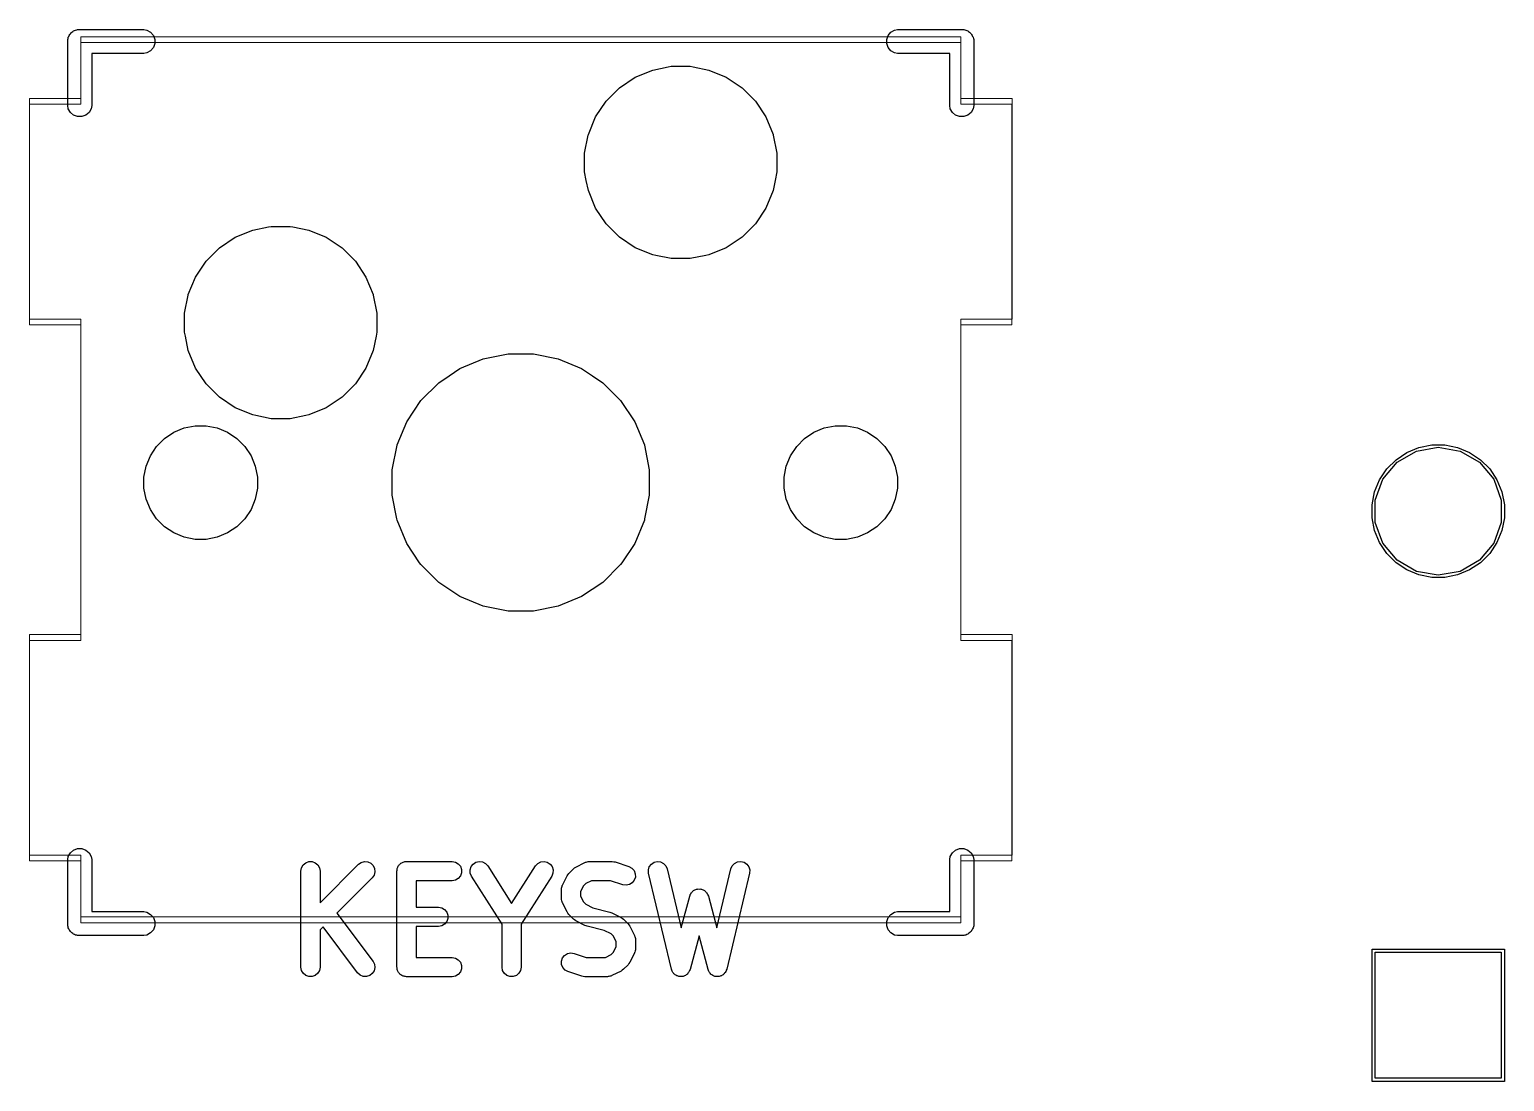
# Model space of a CAD drawing. Header units: millimetres. Extents: x 13 to 222, y -3 to 195.
# Drawn here: x 30.57 to 53.98, y 106.59 to 123.29 of the extents above; entities that cross this region are included whole.
import ezdxf

# ---------------------------------------------------------------- set-up
doc = ezdxf.new("R2010")
doc.units = ezdxf.units.MM
doc.header["$MEASUREMENT"] = 0
doc.layers.add('Ergodox plate', color=7, linetype='Continuous', lineweight=0, true_color=0xf6921e)
doc.layers.add('Orig switch cut', color=7, linetype='Continuous', lineweight=0, true_color=0xde3535)
doc.layers.add('Mask', color=134, linetype='Continuous')
doc.layers.add('Silk', color=142, linetype='Continuous')

msp = doc.modelspace()

# ---------------------------------------------------------------- linework, layer by layer
at = {"layer": 'Ergodox plate'}
msp.add_lwpolyline([(45.351, 123.174), (45.351, 122.194), (46.164, 122.194), (46.164, 118.694), (45.351, 118.694), (45.351, 113.685), (46.164, 113.685), (46.164, 110.185), (45.351, 110.185), (45.351, 109.204), (31.381, 109.204), (31.381, 110.185), (30.568, 110.185), (30.568, 113.685), (31.381, 113.685), (31.381, 118.694), (30.568, 118.694), (30.568, 122.194), (31.381, 122.194), (31.381, 123.174)], close=True, dxfattribs=at)
at = {"layer": 'Mask', "linetype": 'Continuous'}
for p, q in [((40.46, 122.646), (40.707, 122.695)), ((40.707, 122.695), (40.755, 122.705)), ((40.755, 122.705), (41.055, 122.705)), ((41.055, 122.705), (41.104, 122.695)), ((41.104, 122.695), (41.35, 122.646)), ((39.932, 122.364), (40.182, 122.531)), ((40.182, 122.531), (40.46, 122.646)), ((41.35, 122.646), (41.628, 122.531)), ((41.628, 122.531), (41.878, 122.364)), ((39.72, 122.151), (39.932, 122.364)), ((41.878, 122.364), (42.09, 122.151)), ((39.553, 121.901), (39.72, 122.151)), ((42.09, 122.151), (42.257, 121.901)), ((39.438, 121.624), (39.553, 121.901)), ((42.257, 121.901), (42.372, 121.624)), ((39.379, 121.329), (39.436, 121.614)), ((39.436, 121.614), (39.438, 121.624)), ((42.372, 121.624), (42.374, 121.614)), ((42.374, 121.614), (42.431, 121.329)), ((39.379, 121.028), (39.379, 121.329)), ((42.431, 121.329), (42.431, 121.028)), ((39.406, 120.892), (39.379, 121.028)), ((39.438, 120.733), (39.406, 120.892)), ((42.404, 120.892), (42.372, 120.733)), ((42.431, 121.028), (42.404, 120.892)), ((39.553, 120.456), (39.438, 120.733)), ((42.372, 120.733), (42.257, 120.456)), ((39.72, 120.206), (39.553, 120.456)), ((42.257, 120.456), (42.09, 120.206)), ((34.11, 120.106), (34.362, 120.156)), ((34.362, 120.156), (34.405, 120.165)), ((34.405, 120.165), (34.705, 120.165)), ((34.705, 120.165), (34.748, 120.156)), ((34.748, 120.156), (35, 120.106)), ((39.932, 119.993), (39.72, 120.206)), ((42.09, 120.206), (41.878, 119.993)), ((33.582, 119.824), (33.832, 119.991)), ((33.832, 119.991), (34.11, 120.106)), ((35, 120.106), (35.278, 119.991)), ((35.278, 119.991), (35.528, 119.824)), ((40.182, 119.826), (39.932, 119.993)), ((41.878, 119.993), (41.628, 119.826)), ((33.37, 119.611), (33.582, 119.824)), ((35.528, 119.824), (35.74, 119.611)), ((40.46, 119.711), (40.182, 119.826)), ((40.508, 119.702), (40.46, 119.711)), ((40.755, 119.653), (40.508, 119.702)), ((41.055, 119.653), (40.755, 119.653)), ((41.302, 119.702), (41.055, 119.653)), ((41.35, 119.711), (41.302, 119.702)), ((41.628, 119.826), (41.35, 119.711)), ((33.203, 119.361), (33.37, 119.611)), ((35.74, 119.611), (35.907, 119.361)), ((33.088, 119.084), (33.203, 119.361)), ((35.907, 119.361), (36.022, 119.084)), ((33.029, 118.789), (33.086, 119.074)), ((33.086, 119.074), (33.088, 119.084)), ((36.022, 119.084), (36.024, 119.074)), ((36.024, 119.074), (36.081, 118.789)), ((33.029, 118.488), (33.029, 118.789)), ((36.081, 118.789), (36.081, 118.488)), ((33.042, 118.423), (33.029, 118.488)), ((36.081, 118.488), (36.068, 118.423)), ((33.088, 118.193), (33.042, 118.423)), ((36.068, 118.423), (36.022, 118.193)), ((33.203, 117.916), (33.088, 118.193)), ((36.022, 118.193), (35.907, 117.916)), ((37.398, 117.907), (37.77, 118.061)), ((37.77, 118.061), (38.164, 118.14)), ((37.77, 118.061), (37.77, 118.061)), ((37.77, 118.061), (37.77, 118.061)), ((38.164, 118.14), (38.566, 118.14)), ((38.566, 118.14), (38.96, 118.061)), ((38.96, 118.061), (38.96, 118.061)), ((38.96, 118.061), (38.96, 118.061)), ((38.96, 118.061), (39.332, 117.907)), ((33.37, 117.665), (33.203, 117.916)), ((35.907, 117.916), (35.74, 117.665)), ((37.064, 117.684), (37.228, 117.793)), ((37.228, 117.793), (37.398, 117.907)), ((39.332, 117.907), (39.502, 117.793)), ((39.502, 117.793), (39.666, 117.684)), ((33.582, 117.453), (33.37, 117.665)), ((35.74, 117.665), (35.528, 117.453)), ((36.78, 117.399), (37.064, 117.684)), ((39.666, 117.684), (39.95, 117.399)), ((33.832, 117.286), (33.582, 117.453)), ((35.528, 117.453), (35.278, 117.286)), ((36.556, 117.065), (36.78, 117.399)), ((36.78, 117.399), (36.78, 117.399)), ((39.95, 117.399), (39.95, 117.399)), ((39.95, 117.399), (40.174, 117.065)), ((34.11, 117.171), (33.832, 117.286)), ((34.158, 117.161), (34.11, 117.171)), ((34.405, 117.112), (34.158, 117.161)), ((34.705, 117.112), (34.405, 117.112)), ((34.952, 117.161), (34.705, 117.112)), ((35, 117.171), (34.952, 117.161)), ((35.278, 117.286), (35, 117.171)), ((32.711, 116.798), (32.858, 116.897)), ((32.858, 116.897), (33.022, 116.965)), ((33.022, 116.965), (33.196, 116.999)), ((33.196, 116.999), (33.374, 116.999)), ((33.374, 116.999), (33.548, 116.965)), ((33.548, 116.965), (33.712, 116.897)), ((33.712, 116.897), (33.859, 116.798)), ((36.403, 116.695), (36.556, 117.065)), ((40.174, 117.065), (40.327, 116.695)), ((42.871, 116.798), (43.018, 116.897)), ((43.018, 116.897), (43.182, 116.965)), ((43.182, 116.965), (43.356, 116.999)), ((43.356, 116.999), (43.534, 116.999)), ((43.534, 116.999), (43.708, 116.965)), ((43.708, 116.965), (43.872, 116.897)), ((43.872, 116.897), (44.019, 116.798)), ((32.487, 116.525), (32.585, 116.673)), ((32.585, 116.673), (32.711, 116.798)), ((33.859, 116.798), (33.985, 116.673)), ((33.985, 116.673), (34.084, 116.525)), ((36.324, 116.299), (36.402, 116.694)), ((36.402, 116.694), (36.403, 116.695)), ((40.327, 116.695), (40.328, 116.694)), ((40.328, 116.694), (40.406, 116.299)), ((42.647, 116.525), (42.745, 116.673)), ((42.745, 116.673), (42.871, 116.798)), ((44.019, 116.798), (44.145, 116.673)), ((44.145, 116.673), (44.244, 116.525)), ((52.432, 116.575), (52.623, 116.654)), ((52.623, 116.654), (52.826, 116.695)), ((52.826, 116.695), (53.033, 116.695)), ((53.033, 116.695), (53.236, 116.654)), ((53.236, 116.654), (53.428, 116.575)), ((32.419, 116.361), (32.487, 116.525)), ((34.084, 116.525), (34.151, 116.361)), ((42.579, 116.361), (42.647, 116.525)), ((44.244, 116.525), (44.311, 116.361)), ((52.113, 116.314), (52.26, 116.46)), ((52.26, 116.46), (52.432, 116.575)), ((53.428, 116.575), (53.6, 116.46)), ((53.6, 116.46), (53.746, 116.314)), ((32.384, 116.187), (32.419, 116.361)), ((32.384, 116.01), (32.384, 116.187)), ((34.151, 116.361), (34.186, 116.187)), ((34.186, 116.187), (34.186, 116.01)), ((36.324, 115.897), (36.324, 116.299)), ((40.406, 116.299), (40.406, 115.897)), ((42.544, 116.187), (42.579, 116.361)), ((42.544, 116.01), (42.544, 116.187)), ((44.311, 116.361), (44.346, 116.187)), ((44.346, 116.187), (44.346, 116.01)), ((51.919, 115.95), (51.998, 116.141)), ((51.998, 116.141), (52.113, 116.314)), ((53.746, 116.314), (53.861, 116.141)), ((53.861, 116.141), (53.94, 115.95)), ((32.419, 115.835), (32.384, 116.01)), ((34.186, 116.01), (34.151, 115.835)), ((42.579, 115.835), (42.544, 116.01)), ((44.346, 116.01), (44.311, 115.835)), ((51.879, 115.747), (51.919, 115.95)), ((53.94, 115.95), (53.981, 115.747)), ((32.487, 115.671), (32.419, 115.835)), ((32.585, 115.524), (32.487, 115.671)), ((34.084, 115.671), (33.985, 115.524)), ((34.151, 115.835), (34.084, 115.671)), ((36.398, 115.524), (36.324, 115.897)), ((40.406, 115.897), (40.332, 115.524)), ((42.647, 115.671), (42.579, 115.835)), ((42.745, 115.524), (42.647, 115.671)), ((44.244, 115.671), (44.145, 115.524)), ((44.311, 115.835), (44.244, 115.671)), ((51.879, 115.54), (51.879, 115.747)), ((53.981, 115.747), (53.981, 115.54)), ((32.711, 115.398), (32.585, 115.524)), ((33.985, 115.524), (33.859, 115.398)), ((36.402, 115.503), (36.398, 115.524)), ((36.556, 115.131), (36.402, 115.503)), ((40.328, 115.503), (40.174, 115.131)), ((40.332, 115.524), (40.328, 115.503)), ((42.871, 115.398), (42.745, 115.524)), ((44.145, 115.524), (44.019, 115.398)), ((51.919, 115.337), (51.879, 115.54)), ((53.981, 115.54), (53.94, 115.337)), ((32.858, 115.3), (32.711, 115.398)), ((33.022, 115.232), (32.858, 115.3)), ((33.196, 115.197), (33.022, 115.232)), ((33.374, 115.197), (33.196, 115.197)), ((33.548, 115.232), (33.374, 115.197)), ((33.712, 115.3), (33.548, 115.232)), ((33.859, 115.398), (33.712, 115.3)), ((43.018, 115.3), (42.871, 115.398)), ((43.182, 115.232), (43.018, 115.3)), ((43.356, 115.197), (43.182, 115.232)), ((43.534, 115.197), (43.356, 115.197)), ((43.708, 115.232), (43.534, 115.197)), ((43.872, 115.3), (43.708, 115.232)), ((44.019, 115.398), (43.872, 115.3)), ((51.998, 115.146), (51.919, 115.337)), ((53.94, 115.337), (53.861, 115.146)), ((36.76, 114.827), (36.556, 115.131)), ((40.174, 115.131), (39.971, 114.827)), ((52.113, 114.974), (51.998, 115.146)), ((52.26, 114.827), (52.113, 114.974)), ((53.746, 114.974), (53.6, 114.827)), ((53.861, 115.146), (53.746, 114.974)), ((36.78, 114.797), (36.76, 114.827)), ((37.064, 114.513), (36.78, 114.797)), ((39.95, 114.797), (39.666, 114.513)), ((39.971, 114.827), (39.95, 114.797)), ((52.432, 114.712), (52.26, 114.827)), ((53.6, 114.827), (53.428, 114.712)), ((37.398, 114.289), (37.064, 114.513)), ((37.064, 114.513), (37.064, 114.513)), ((39.666, 114.513), (39.332, 114.289)), ((39.666, 114.513), (39.666, 114.513)), ((52.623, 114.633), (52.432, 114.712)), ((52.826, 114.593), (52.623, 114.633)), ((53.033, 114.593), (52.826, 114.593)), ((53.236, 114.633), (53.033, 114.593)), ((53.428, 114.712), (53.236, 114.633)), ((37.77, 114.136), (37.398, 114.289)), ((39.332, 114.289), (38.96, 114.136)), ((38.164, 114.057), (37.77, 114.136)), ((37.77, 114.136), (37.77, 114.136)), ((37.77, 114.136), (37.77, 114.136)), ((38.566, 114.057), (38.164, 114.057)), ((38.96, 114.136), (38.566, 114.057)), ((38.96, 114.136), (38.96, 114.136)), ((38.96, 114.136), (38.96, 114.136)), ((51.879, 106.593), (51.879, 108.695)), ((51.879, 108.695), (53.981, 108.695)), ((53.981, 108.695), (53.981, 106.593)), ((53.981, 106.593), (51.879, 106.593))]:
    msp.add_line(p, q, dxfattribs=at)
at = {"layer": 'Orig switch cut'}
msp.add_lwpolyline([(45.35, 123.083), (45.35, 122.103), (46.163, 122.103), (46.163, 118.603), (45.35, 118.603), (45.35, 113.594), (46.163, 113.594), (46.163, 110.094), (45.35, 110.094), (45.35, 109.113), (31.38, 109.113), (31.38, 110.094), (30.567, 110.094), (30.567, 113.594), (31.38, 113.594), (31.38, 118.603), (30.567, 118.603), (30.567, 122.103), (31.38, 122.103), (31.38, 123.083)], close=True, dxfattribs=at)
at = {"layer": 'Silk', "linetype": 'Continuous'}
for p, q in [((31.18, 123.148), (31.183, 123.165)), ((31.183, 123.165), (31.192, 123.179)), ((31.192, 123.179), (31.198, 123.195)), ((31.198, 123.195), (31.208, 123.208)), ((31.208, 123.208), (31.217, 123.223)), ((31.217, 123.223), (31.23, 123.234)), ((31.23, 123.234), (31.241, 123.247)), ((31.241, 123.247), (31.255, 123.255)), ((31.255, 123.255), (31.268, 123.266)), ((31.268, 123.266), (31.284, 123.272)), ((31.284, 123.272), (31.299, 123.28)), ((31.299, 123.28), (31.316, 123.283)), ((31.316, 123.283), (31.331, 123.289)), ((31.331, 123.289), (31.348, 123.289)), ((31.348, 123.289), (31.348, 123.289)), ((31.348, 123.289), (32.382, 123.289)), ((32.382, 123.289), (32.431, 123.28)), ((32.431, 123.28), (32.489, 123.247)), ((32.489, 123.247), (32.533, 123.195)), ((32.533, 123.195), (32.556, 123.132)), ((44.175, 123.132), (44.198, 123.195)), ((44.198, 123.195), (44.241, 123.247)), ((44.241, 123.247), (44.299, 123.28)), ((44.299, 123.28), (44.348, 123.289)), ((44.348, 123.289), (45.382, 123.289)), ((45.382, 123.289), (45.399, 123.289)), ((45.382, 123.289), (45.382, 123.289)), ((45.399, 123.289), (45.415, 123.283)), ((45.415, 123.283), (45.431, 123.28)), ((45.431, 123.28), (45.446, 123.272)), ((45.446, 123.272), (45.462, 123.266)), ((45.462, 123.266), (45.475, 123.255)), ((45.475, 123.255), (45.489, 123.247)), ((45.489, 123.247), (45.5, 123.234)), ((45.5, 123.234), (45.513, 123.223)), ((45.513, 123.223), (45.522, 123.208)), ((45.522, 123.208), (45.533, 123.195)), ((45.533, 123.195), (45.538, 123.179)), ((45.538, 123.179), (45.547, 123.165)), ((45.547, 123.165), (45.55, 123.148)), ((31.175, 123.132), (31.18, 123.148)), ((31.175, 123.115), (31.175, 123.132)), ((31.175, 122.082), (31.175, 123.115)), ((31.175, 123.115), (31.175, 123.115)), ((32.489, 122.95), (32.431, 122.917)), ((32.533, 123.002), (32.489, 122.95)), ((32.556, 123.065), (32.533, 123.002)), ((32.556, 123.132), (32.556, 123.065)), ((44.175, 123.065), (44.175, 123.132)), ((44.198, 123.002), (44.175, 123.065)), ((44.241, 122.95), (44.198, 123.002)), ((44.299, 122.917), (44.241, 122.95)), ((45.55, 123.148), (45.556, 123.132)), ((45.556, 123.132), (45.556, 123.115)), ((45.556, 123.115), (45.556, 123.115)), ((45.556, 123.115), (45.556, 122.082)), ((32.382, 122.908), (31.556, 122.908)), ((31.556, 122.908), (31.556, 122.082)), ((32.431, 122.917), (32.382, 122.908)), ((44.348, 122.908), (44.299, 122.917)), ((45.175, 122.908), (44.348, 122.908)), ((45.175, 122.082), (45.175, 122.908)), ((31.183, 122.032), (31.175, 122.082)), ((31.217, 121.974), (31.183, 122.032)), ((31.547, 122.032), (31.513, 121.974)), ((31.556, 122.082), (31.547, 122.032)), ((45.183, 122.032), (45.175, 122.082)), ((45.217, 121.974), (45.183, 122.032)), ((45.547, 122.032), (45.513, 121.974)), ((45.556, 122.082), (45.547, 122.032)), ((31.268, 121.931), (31.217, 121.974)), ((31.331, 121.908), (31.268, 121.931)), ((31.399, 121.908), (31.331, 121.908)), ((31.462, 121.931), (31.399, 121.908)), ((31.513, 121.974), (31.462, 121.931)), ((45.268, 121.931), (45.217, 121.974)), ((45.331, 121.908), (45.268, 121.931)), ((45.399, 121.908), (45.331, 121.908)), ((45.462, 121.931), (45.399, 121.908)), ((45.513, 121.974), (45.462, 121.931)), ((52.583, 116.598), (52.93, 116.659)), ((52.93, 116.659), (53.277, 116.598)), ((52.05, 116.151), (52.277, 116.422)), ((52.277, 116.422), (52.583, 116.598)), ((53.277, 116.598), (53.583, 116.422)), ((53.583, 116.422), (53.809, 116.151)), ((51.93, 115.82), (52.05, 116.151)), ((53.809, 116.151), (53.93, 115.82)), ((51.93, 115.467), (51.93, 115.82)), ((53.93, 115.82), (53.93, 115.467)), ((52.05, 115.136), (51.93, 115.467)), ((53.93, 115.467), (53.809, 115.136)), ((52.277, 114.866), (52.05, 115.136)), ((53.809, 115.136), (53.583, 114.866)), ((52.583, 114.689), (52.277, 114.866)), ((53.583, 114.866), (53.277, 114.689)), ((52.93, 114.628), (52.583, 114.689)), ((53.277, 114.689), (52.93, 114.628)), ((31.268, 110.266), (31.331, 110.289)), ((31.331, 110.289), (31.399, 110.289)), ((31.399, 110.289), (31.462, 110.266)), ((45.268, 110.266), (45.331, 110.289)), ((45.331, 110.289), (45.399, 110.289)), ((45.399, 110.289), (45.462, 110.266)), ((31.175, 110.115), (31.183, 110.164)), ((31.175, 109.132), (31.175, 110.115)), ((31.183, 110.164), (31.217, 110.223)), ((31.217, 110.223), (31.268, 110.266)), ((31.462, 110.266), (31.513, 110.223)), ((31.513, 110.223), (31.547, 110.164)), ((31.547, 110.164), (31.556, 110.115)), ((31.556, 110.115), (31.556, 109.289)), ((34.91, 110.031), (34.951, 110.065)), ((34.951, 110.065), (35, 110.083)), ((35, 110.083), (35.053, 110.083)), ((35.053, 110.083), (35.103, 110.065)), ((35.103, 110.065), (35.144, 110.031)), ((35.79, 110.041), (35.833, 110.071)), ((35.833, 110.071), (35.884, 110.085)), ((35.884, 110.085), (35.937, 110.08)), ((35.937, 110.08), (35.985, 110.058)), ((35.985, 110.058), (36.022, 110.02)), ((36.444, 110.039), (36.453, 110.05)), ((36.453, 110.05), (36.464, 110.056)), ((36.464, 110.056), (36.475, 110.065)), ((36.475, 110.065), (36.487, 110.069)), ((36.487, 110.069), (36.499, 110.076)), ((36.499, 110.076), (36.512, 110.078)), ((36.512, 110.078), (36.524, 110.083)), ((36.524, 110.083), (36.538, 110.083)), ((36.538, 110.083), (36.551, 110.085)), ((36.551, 110.085), (37.277, 110.085)), ((37.277, 110.085), (37.329, 110.076)), ((37.329, 110.076), (37.374, 110.05)), ((37.374, 110.05), (37.408, 110.009)), ((37.577, 110.003), (37.609, 110.045)), ((37.609, 110.045), (37.654, 110.074)), ((37.654, 110.074), (37.705, 110.085)), ((37.705, 110.085), (37.758, 110.078)), ((37.758, 110.078), (37.805, 110.054)), ((37.805, 110.054), (37.841, 110.015)), ((38.599, 110.015), (38.635, 110.054)), ((38.635, 110.054), (38.682, 110.078)), ((38.682, 110.078), (38.735, 110.085)), ((38.735, 110.085), (38.786, 110.074)), ((38.786, 110.074), (38.831, 110.045)), ((38.831, 110.045), (38.863, 110.003)), ((39.24, 109.997), (39.385, 110.069)), ((39.385, 110.069), (39.394, 110.072)), ((39.394, 110.072), (39.402, 110.076)), ((39.402, 110.076), (39.419, 110.079)), ((39.419, 110.079), (39.436, 110.084)), ((39.436, 110.084), (39.445, 110.084)), ((39.445, 110.084), (39.454, 110.085)), ((39.454, 110.085), (39.817, 110.085)), ((39.817, 110.085), (39.841, 110.081)), ((39.841, 110.081), (39.865, 110.077)), ((39.865, 110.077), (40.082, 110.005)), ((40.438, 110.044), (40.482, 110.073)), ((40.482, 110.073), (40.533, 110.085)), ((40.533, 110.085), (40.586, 110.079)), ((40.586, 110.079), (40.633, 110.055)), ((40.633, 110.055), (40.669, 110.017)), ((41.721, 110.017), (41.758, 110.055)), ((41.758, 110.055), (41.805, 110.079)), ((41.805, 110.079), (41.858, 110.085)), ((41.858, 110.085), (41.909, 110.073)), ((41.909, 110.073), (41.953, 110.044)), ((45.175, 110.115), (45.183, 110.164)), ((45.175, 109.289), (45.175, 110.115)), ((45.183, 110.164), (45.217, 110.223)), ((45.217, 110.223), (45.268, 110.266)), ((45.462, 110.266), (45.513, 110.223)), ((45.513, 110.223), (45.547, 110.164)), ((45.547, 110.164), (45.556, 110.115)), ((45.556, 110.115), (45.556, 109.082)), ((34.874, 109.933), (34.884, 109.985)), ((34.874, 108.409), (34.874, 109.933)), ((34.884, 109.985), (34.91, 110.031)), ((35.144, 110.031), (35.17, 109.985)), ((35.17, 109.985), (35.179, 109.933)), ((35.179, 109.43), (35.79, 110.041)), ((35.179, 109.933), (35.179, 109.43)), ((36.005, 109.825), (35.446, 109.265)), ((36.036, 109.868), (36.005, 109.825)), ((36.022, 110.02), (36.045, 109.972)), ((36.049, 109.92), (36.036, 109.868)), ((36.045, 109.972), (36.049, 109.92)), ((36.398, 109.933), (36.401, 109.946)), ((36.398, 108.409), (36.398, 109.933)), ((36.401, 109.959), (36.405, 109.972)), ((36.401, 109.946), (36.401, 109.959)), ((36.405, 109.972), (36.408, 109.985)), ((36.408, 109.985), (36.414, 109.997)), ((36.414, 109.997), (36.419, 110.009)), ((36.419, 110.009), (36.427, 110.019)), ((36.427, 110.019), (36.434, 110.031)), ((36.434, 110.031), (36.444, 110.039)), ((37.374, 109.816), (37.329, 109.79)), ((37.408, 109.857), (37.374, 109.816)), ((37.408, 110.009), (37.427, 109.959)), ((37.427, 109.906), (37.408, 109.857)), ((37.427, 109.959), (37.427, 109.906)), ((37.561, 109.953), (37.577, 110.003)), ((37.563, 109.9), (37.561, 109.953)), ((37.583, 109.851), (37.563, 109.9)), ((38.068, 109.09), (37.583, 109.851)), ((37.841, 110.015), (38.22, 109.418)), ((38.22, 109.418), (38.599, 110.015)), ((38.857, 109.851), (38.372, 109.09)), ((38.877, 109.9), (38.857, 109.851)), ((38.863, 110.003), (38.879, 109.953)), ((38.879, 109.953), (38.877, 109.9)), ((39.027, 109.711), (39.1, 109.856)), ((39.1, 109.856), (39.114, 109.875)), ((39.114, 109.875), (39.128, 109.895)), ((39.128, 109.895), (39.201, 109.968)), ((39.201, 109.968), (39.221, 109.982)), ((39.221, 109.982), (39.24, 109.997)), ((40.082, 110.005), (40.129, 109.98)), ((40.129, 109.98), (40.164, 109.94)), ((40.164, 109.94), (40.184, 109.891)), ((40.185, 109.838), (40.168, 109.788)), ((40.184, 109.891), (40.185, 109.838)), ((40.391, 109.95), (40.406, 110.001)), ((40.394, 109.898), (40.391, 109.95)), ((40.757, 108.374), (40.394, 109.898)), ((40.406, 110.001), (40.438, 110.044)), ((40.669, 110.017), (40.69, 109.968)), ((40.69, 109.968), (40.913, 109.032)), ((41.477, 109.032), (41.7, 109.968)), ((41.997, 109.898), (41.634, 108.374)), ((41.7, 109.968), (41.721, 110.017)), ((41.953, 110.044), (41.985, 110.001)), ((41.985, 110.001), (42, 109.95)), ((42, 109.95), (41.997, 109.898)), ((37.277, 109.78), (36.703, 109.78)), ((36.703, 109.78), (36.703, 109.36)), ((37.329, 109.79), (37.277, 109.78)), ((39.011, 109.643), (39.012, 109.651)), ((39.011, 109.497), (39.011, 109.643)), ((39.012, 109.66), (39.017, 109.677)), ((39.012, 109.651), (39.012, 109.66)), ((39.017, 109.677), (39.02, 109.695)), ((39.02, 109.695), (39.025, 109.702)), ((39.025, 109.702), (39.027, 109.711)), ((39.361, 109.697), (39.316, 109.607)), ((39.316, 109.607), (39.316, 109.533)), ((39.399, 109.735), (39.361, 109.697)), ((39.49, 109.78), (39.399, 109.735)), ((39.792, 109.78), (39.49, 109.78)), ((39.986, 109.716), (39.792, 109.78)), ((40.038, 109.708), (39.986, 109.716)), ((40.09, 109.719), (40.038, 109.708)), ((40.135, 109.746), (40.09, 109.719)), ((40.168, 109.788), (40.135, 109.746)), ((41.065, 109.573), (41.07, 109.585)), ((41.07, 109.585), (41.08, 109.594)), ((41.08, 109.594), (41.088, 109.605)), ((41.088, 109.605), (41.099, 109.613)), ((41.099, 109.613), (41.108, 109.622)), ((41.108, 109.622), (41.12, 109.628)), ((41.12, 109.628), (41.131, 109.636)), ((41.131, 109.636), (41.144, 109.639)), ((41.144, 109.639), (41.156, 109.645)), ((41.156, 109.645), (41.169, 109.646)), ((41.169, 109.646), (41.182, 109.649)), ((41.182, 109.649), (41.195, 109.648)), ((41.195, 109.648), (41.208, 109.649)), ((41.208, 109.649), (41.222, 109.646)), ((41.222, 109.646), (41.235, 109.645)), ((41.235, 109.645), (41.247, 109.639)), ((41.247, 109.639), (41.26, 109.636)), ((41.26, 109.636), (41.271, 109.628)), ((41.271, 109.628), (41.283, 109.622)), ((41.283, 109.622), (41.292, 109.613)), ((41.292, 109.613), (41.303, 109.605)), ((41.303, 109.605), (41.311, 109.594)), ((41.311, 109.594), (41.32, 109.585)), ((41.32, 109.585), (41.326, 109.573)), ((36.703, 109.36), (37.059, 109.36)), ((37.059, 109.36), (37.111, 109.35)), ((37.111, 109.35), (37.157, 109.324)), ((39.012, 109.489), (39.011, 109.497)), ((39.012, 109.48), (39.012, 109.489)), ((39.017, 109.463), (39.012, 109.48)), ((39.02, 109.445), (39.017, 109.463)), ((39.025, 109.438), (39.02, 109.445)), ((39.027, 109.429), (39.025, 109.438)), ((39.1, 109.284), (39.027, 109.429)), ((39.316, 109.533), (39.361, 109.443)), ((39.361, 109.443), (39.399, 109.405)), ((39.399, 109.405), (39.507, 109.351)), ((39.507, 109.351), (39.781, 109.282)), ((40.913, 109.032), (41.048, 109.537)), ((41.048, 109.537), (41.054, 109.549)), ((41.054, 109.549), (41.057, 109.562)), ((41.057, 109.562), (41.065, 109.573)), ((41.326, 109.573), (41.333, 109.562)), ((41.333, 109.562), (41.337, 109.549)), ((41.337, 109.549), (41.343, 109.537)), ((41.343, 109.537), (41.477, 109.032)), ((31.175, 109.065), (31.175, 109.132)), ((31.556, 109.289), (32.382, 109.289)), ((32.382, 109.289), (32.431, 109.28)), ((32.431, 109.28), (32.489, 109.246)), ((32.489, 109.246), (32.533, 109.195)), ((32.533, 109.195), (32.556, 109.132)), ((32.556, 109.132), (32.556, 109.065)), ((35.446, 109.265), (36.02, 108.5)), ((37.157, 109.324), (37.191, 109.283)), ((37.191, 109.131), (37.157, 109.09)), ((37.191, 109.283), (37.209, 109.234)), ((37.209, 109.181), (37.191, 109.131)), ((37.209, 109.234), (37.209, 109.181)), ((39.114, 109.264), (39.1, 109.284)), ((39.128, 109.244), (39.114, 109.264)), ((39.201, 109.172), (39.128, 109.244)), ((39.221, 109.158), (39.201, 109.172)), ((39.24, 109.143), (39.221, 109.158)), ((39.385, 109.071), (39.24, 109.143)), ((39.781, 109.282), (39.796, 109.276)), ((39.796, 109.276), (39.812, 109.271)), ((39.812, 109.271), (39.957, 109.198)), ((39.957, 109.198), (39.977, 109.184)), ((39.977, 109.184), (39.997, 109.17)), ((39.997, 109.17), (40.069, 109.097)), ((44.175, 109.132), (44.198, 109.195)), ((44.175, 109.065), (44.175, 109.132)), ((44.198, 109.195), (44.241, 109.246)), ((44.241, 109.246), (44.299, 109.28)), ((44.299, 109.28), (44.348, 109.289)), ((44.348, 109.289), (45.175, 109.289)), ((31.18, 109.049), (31.175, 109.065)), ((31.183, 109.032), (31.18, 109.049)), ((31.192, 109.017), (31.183, 109.032)), ((31.198, 109.002), (31.192, 109.017)), ((31.208, 108.989), (31.198, 109.002)), ((31.217, 108.974), (31.208, 108.989)), ((31.23, 108.963), (31.217, 108.974)), ((31.241, 108.95), (31.23, 108.963)), ((31.255, 108.942), (31.241, 108.95)), ((31.268, 108.931), (31.255, 108.942)), ((31.284, 108.925), (31.268, 108.931)), ((31.299, 108.916), (31.284, 108.925)), ((31.316, 108.914), (31.299, 108.916)), ((31.331, 108.908), (31.316, 108.914)), ((31.348, 108.908), (31.331, 108.908)), ((32.382, 108.908), (31.348, 108.908)), ((31.348, 108.908), (31.348, 108.908)), ((32.431, 108.916), (32.382, 108.908)), ((32.489, 108.95), (32.431, 108.916)), ((32.533, 109.002), (32.489, 108.95)), ((32.556, 109.065), (32.533, 109.002)), ((35.228, 109.048), (35.179, 108.999)), ((35.179, 108.999), (35.179, 108.409)), ((35.776, 108.317), (35.228, 109.048)), ((37.059, 109.055), (36.703, 109.055)), ((36.703, 109.055), (36.703, 108.561)), ((37.111, 109.064), (37.059, 109.055)), ((37.157, 109.09), (37.111, 109.064)), ((38.068, 108.409), (38.068, 109.09)), ((38.372, 109.09), (38.372, 108.409)), ((39.401, 109.066), (39.385, 109.071)), ((39.417, 109.059), (39.401, 109.066)), ((39.691, 108.991), (39.417, 109.059)), ((39.799, 108.937), (39.691, 108.991)), ((39.836, 108.899), (39.799, 108.937)), ((39.882, 108.808), (39.836, 108.899)), ((40.069, 109.097), (40.083, 109.077)), ((40.083, 109.077), (40.098, 109.058)), ((40.098, 109.058), (40.171, 108.912)), ((40.171, 108.912), (40.173, 108.904)), ((40.173, 108.904), (40.177, 108.896)), ((40.177, 108.896), (40.181, 108.879)), ((40.181, 108.879), (40.186, 108.862)), ((41.195, 108.906), (41.052, 108.37)), ((41.338, 108.37), (41.195, 108.906)), ((44.198, 109.002), (44.175, 109.065)), ((44.241, 108.95), (44.198, 109.002)), ((44.299, 108.916), (44.241, 108.95)), ((44.348, 108.908), (44.299, 108.916)), ((45.382, 108.908), (44.348, 108.908)), ((45.399, 108.908), (45.382, 108.908)), ((45.382, 108.908), (45.382, 108.908)), ((45.415, 108.914), (45.399, 108.908)), ((45.431, 108.916), (45.415, 108.914)), ((45.446, 108.925), (45.431, 108.916)), ((45.462, 108.931), (45.446, 108.925)), ((45.475, 108.942), (45.462, 108.931)), ((45.489, 108.95), (45.475, 108.942)), ((45.5, 108.963), (45.489, 108.95)), ((45.513, 108.974), (45.5, 108.963)), ((45.522, 108.989), (45.513, 108.974)), ((45.533, 109.002), (45.522, 108.989)), ((45.538, 109.017), (45.533, 109.002)), ((45.547, 109.032), (45.538, 109.017)), ((45.55, 109.049), (45.547, 109.032)), ((45.556, 109.065), (45.55, 109.049)), ((45.556, 109.082), (45.556, 109.082)), ((45.556, 109.082), (45.556, 109.065)), ((39.799, 108.607), (39.836, 108.644)), ((39.836, 108.644), (39.882, 108.735)), ((39.882, 108.735), (39.882, 108.808)), ((40.177, 108.647), (40.173, 108.639)), ((40.181, 108.665), (40.177, 108.647)), ((40.186, 108.682), (40.181, 108.665)), ((40.186, 108.862), (40.185, 108.853)), ((40.185, 108.853), (40.187, 108.844)), ((40.187, 108.699), (40.185, 108.69)), ((40.185, 108.69), (40.186, 108.682)), ((40.187, 108.844), (40.187, 108.699)), ((51.93, 106.644), (51.93, 108.644)), ((51.93, 108.644), (53.93, 108.644)), ((53.93, 108.644), (53.93, 106.644)), ((34.884, 108.357), (34.874, 108.409)), ((35.179, 108.409), (35.17, 108.357)), ((36.02, 108.5), (36.043, 108.453)), ((36.043, 108.453), (36.05, 108.401)), ((36.401, 108.396), (36.398, 108.409)), ((36.703, 108.561), (37.277, 108.561)), ((37.277, 108.561), (37.329, 108.552)), ((37.329, 108.552), (37.374, 108.526)), ((37.374, 108.526), (37.408, 108.485)), ((37.408, 108.485), (37.427, 108.435)), ((37.427, 108.435), (37.427, 108.382)), ((38.077, 108.357), (38.068, 108.409)), ((38.372, 108.409), (38.363, 108.357)), ((39.013, 108.504), (39.029, 108.554)), ((39.014, 108.451), (39.013, 108.504)), ((39.034, 108.402), (39.014, 108.451)), ((39.029, 108.554), (39.062, 108.595)), ((39.062, 108.595), (39.107, 108.623)), ((39.107, 108.623), (39.159, 108.634)), ((39.159, 108.634), (39.212, 108.626)), ((39.212, 108.626), (39.406, 108.561)), ((39.406, 108.561), (39.708, 108.561)), ((39.708, 108.561), (39.799, 108.607)), ((40.069, 108.446), (39.997, 108.374)), ((40.083, 108.466), (40.069, 108.446)), ((40.098, 108.486), (40.083, 108.466)), ((40.171, 108.631), (40.098, 108.486)), ((40.173, 108.639), (40.171, 108.631)), ((34.91, 108.311), (34.884, 108.357)), ((34.951, 108.277), (34.91, 108.311)), ((35, 108.259), (34.951, 108.277)), ((35.053, 108.259), (35, 108.259)), ((35.103, 108.277), (35.053, 108.259)), ((35.144, 108.311), (35.103, 108.277)), ((35.17, 108.357), (35.144, 108.311)), ((35.814, 108.281), (35.776, 108.317)), ((35.863, 108.26), (35.814, 108.281)), ((35.916, 108.258), (35.863, 108.26)), ((35.967, 108.273), (35.916, 108.258)), ((36.009, 108.305), (35.967, 108.273)), ((36.038, 108.349), (36.009, 108.305)), ((36.05, 108.401), (36.038, 108.349)), ((36.401, 108.382), (36.401, 108.396)), ((36.405, 108.37), (36.401, 108.382)), ((36.408, 108.357), (36.405, 108.37)), ((36.414, 108.345), (36.408, 108.357)), ((36.419, 108.333), (36.414, 108.345)), ((36.427, 108.322), (36.419, 108.333)), ((36.434, 108.311), (36.427, 108.322)), ((36.444, 108.302), (36.434, 108.311)), ((36.453, 108.292), (36.444, 108.302)), ((36.464, 108.285), (36.453, 108.292)), ((36.475, 108.277), (36.464, 108.285)), ((36.487, 108.272), (36.475, 108.277)), ((36.499, 108.266), (36.487, 108.272)), ((36.512, 108.263), (36.499, 108.266)), ((36.524, 108.259), (36.512, 108.263)), ((36.538, 108.259), (36.524, 108.259)), ((36.551, 108.256), (36.538, 108.259)), ((37.277, 108.256), (36.551, 108.256)), ((37.329, 108.266), (37.277, 108.256)), ((37.374, 108.292), (37.329, 108.266)), ((37.408, 108.333), (37.374, 108.292)), ((37.427, 108.382), (37.408, 108.333)), ((38.103, 108.311), (38.077, 108.357)), ((38.144, 108.277), (38.103, 108.311)), ((38.193, 108.259), (38.144, 108.277)), ((38.246, 108.259), (38.193, 108.259)), ((38.296, 108.277), (38.246, 108.259)), ((38.337, 108.311), (38.296, 108.277)), ((38.363, 108.357), (38.337, 108.311)), ((39.069, 108.362), (39.034, 108.402)), ((39.115, 108.337), (39.069, 108.362)), ((39.333, 108.264), (39.115, 108.337)), ((39.357, 108.261), (39.333, 108.264)), ((39.381, 108.256), (39.357, 108.261)), ((39.744, 108.256), (39.381, 108.256)), ((39.753, 108.258), (39.744, 108.256)), ((39.761, 108.257), (39.753, 108.258)), ((39.778, 108.263), (39.761, 108.257)), ((39.796, 108.266), (39.778, 108.263)), ((39.804, 108.27), (39.796, 108.266)), ((39.812, 108.273), (39.804, 108.27)), ((39.957, 108.345), (39.812, 108.273)), ((39.977, 108.36), (39.957, 108.345)), ((39.997, 108.374), (39.977, 108.36)), ((40.763, 108.359), (40.757, 108.374)), ((40.767, 108.344), (40.763, 108.359)), ((40.773, 108.335), (40.767, 108.344)), ((40.778, 108.325), (40.773, 108.335)), ((40.789, 108.314), (40.778, 108.325)), ((40.797, 108.301), (40.789, 108.314)), ((40.807, 108.295), (40.797, 108.301)), ((40.814, 108.286), (40.807, 108.295)), ((40.828, 108.28), (40.814, 108.286)), ((40.841, 108.271), (40.828, 108.28)), ((40.852, 108.268), (40.841, 108.271)), ((40.862, 108.263), (40.852, 108.268)), ((40.877, 108.261), (40.862, 108.263)), ((40.892, 108.257), (40.877, 108.261)), ((40.903, 108.258), (40.892, 108.257)), ((40.914, 108.257), (40.903, 108.258)), ((40.929, 108.26), (40.914, 108.257)), ((40.945, 108.262), (40.929, 108.26)), ((40.955, 108.266), (40.945, 108.262)), ((40.966, 108.269), (40.955, 108.266)), ((40.979, 108.278), (40.966, 108.269)), ((40.993, 108.284), (40.979, 108.278)), ((41, 108.292), (40.993, 108.284)), ((41.01, 108.298), (41, 108.292)), ((41.019, 108.311), (41.01, 108.298)), ((41.03, 108.322), (41.019, 108.311)), ((41.035, 108.332), (41.03, 108.322)), ((41.041, 108.341), (41.035, 108.332)), ((41.046, 108.355), (41.041, 108.341)), ((41.052, 108.37), (41.046, 108.355)), ((41.345, 108.355), (41.338, 108.37)), ((41.349, 108.341), (41.345, 108.355)), ((41.356, 108.332), (41.349, 108.341)), ((41.361, 108.322), (41.356, 108.332)), ((41.372, 108.311), (41.361, 108.322)), ((41.381, 108.298), (41.372, 108.311)), ((41.39, 108.292), (41.381, 108.298)), ((41.398, 108.284), (41.39, 108.292)), ((41.412, 108.278), (41.398, 108.284)), ((41.425, 108.269), (41.412, 108.278)), ((41.436, 108.266), (41.425, 108.269)), ((41.446, 108.262), (41.436, 108.266)), ((41.462, 108.26), (41.446, 108.262)), ((41.477, 108.257), (41.462, 108.26)), ((41.488, 108.258), (41.477, 108.257)), ((41.499, 108.257), (41.488, 108.258)), ((41.514, 108.261), (41.499, 108.257)), ((41.529, 108.263), (41.514, 108.261)), ((41.539, 108.268), (41.529, 108.263)), ((41.55, 108.271), (41.539, 108.268)), ((41.563, 108.28), (41.55, 108.271)), ((41.577, 108.286), (41.563, 108.28)), ((41.584, 108.295), (41.577, 108.286)), ((41.593, 108.301), (41.584, 108.295)), ((41.602, 108.314), (41.593, 108.301)), ((41.613, 108.325), (41.602, 108.314)), ((41.617, 108.335), (41.613, 108.325)), ((41.624, 108.344), (41.617, 108.335)), ((41.628, 108.359), (41.624, 108.344)), ((41.634, 108.374), (41.628, 108.359)), ((53.93, 106.644), (51.93, 106.644))]:
    msp.add_line(p, q, dxfattribs=at)

doc.saveas('drawing.dxf')
